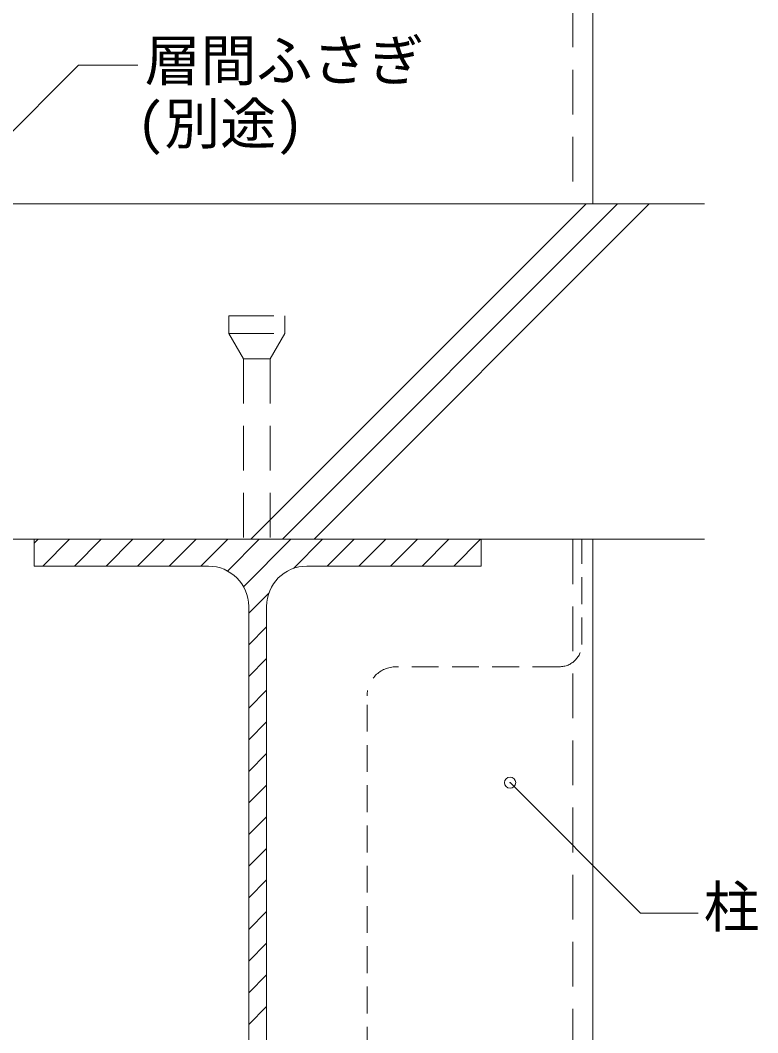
# Model space of a CAD drawing. Units: millimetres, scale not verified. Extents: x -1987 to 1973, y -1442 to 1366.
# Drawn here: x -1155 to -825, y -753 to -300.3 of the extents above; entities that cross this region are included whole.
import ezdxf
from ezdxf.enums import TextEntityAlignment as Align

# ---------------------------------------------------------------- set-up
doc = ezdxf.new("R2010")
doc.units = ezdxf.units.MM
doc.header["$LTSCALE"] = 10
doc.header["$PDMODE"] = 32
doc.header["$PDSIZE"] = 5
doc.linetypes.add('DASHED1', pattern=[1.8, 1.2, -0.6])
doc.linetypes.add('DASHED2', pattern=[3, 2, -1])
for name, color, linetype, lineweight in [('0-1_躯体', 7, 'Continuous', 18), ('0-4_その他部材', 7, 'Continuous', 18), ('0-9_部材名__寸法', 7, 'Continuous', 18)]:
    doc.layers.add(name, color=color, linetype=linetype, lineweight=lineweight)
doc.styles.add('ＭＳ ゴシック', font='')
doc.styles.get('ＭＳ ゴシック').set_extended_font_data('MS Gothic')

msp = doc.modelspace()

# ---------------------------------------------------------------- linework, layer by layer
at = {"layer": '0-1_躯体', "color": 3, "linetype": 'DASHED2'}
for p, q in [((-907.77, -262.36), (-907.77, -382.36)), ((-907.77, -532.36), (-907.77, -1015.81))]:
    msp.add_line(p, q, dxfattribs=at)
at = {"layer": '0-1_躯体', "color": 3}
for p, q in [((-898.77, -262.36), (-898.77, -382.36)), ((-1198.77, -382.36), (-848.77, -382.36)), ((-1051.83, -532.36), (-901.83, -382.36)), ((-1037.69, -532.36), (-887.69, -382.36)), ((-1023.54, -532.36), (-873.54, -382.36)), ((-1198.77, -532.36), (-848.77, -532.36)), ((-1148.77, -532.36), (-1148.77, -544.36)), ((-1148.77, -532.36), (-948.77, -532.36)), ((-948.77, -532.36), (-948.77, -544.36)), ((-898.77, -532.36), (-898.77, -1015.81)), ((-1070.77, -544.36), (-1148.77, -544.36)), ((-1026.77, -544.36), (-948.77, -544.36)), ((-1052.77, -802.36), (-1052.77, -562.36)), ((-1044.77, -802.36), (-1044.77, -562.36))]:
    msp.add_line(p, q, dxfattribs=at)
at = {"layer": '0-1_躯体', "linetype": 'DASHED2'}
for p, q in [((-1061.58, -432.36), (-1061.58, -440.36)), ((-1061.58, -440.36), (-1055.08, -451.62)), ((-1061.58, -440.36), (-1036.58, -440.36)), ((-1036.58, -440.36), (-1043.08, -451.62)), ((-1055.08, -451.62), (-1043.08, -451.62)), ((-1055.08, -451.62), (-1055.08, -532.36)), ((-1043.08, -451.62), (-1043.08, -532.36))]:
    msp.add_line(p, q, dxfattribs=at)
at = {"layer": '0-1_躯体'}
for p, q in [((-1148.77, -534.14), (-1147, -532.36)), ((-1144.85, -544.36), (-1132.86, -532.36)), ((-1130.71, -544.36), (-1118.71, -532.36)), ((-1116.57, -544.36), (-1104.57, -532.36)), ((-1102.43, -544.36), (-1090.43, -532.36)), ((-1088.29, -544.36), (-1076.29, -532.36)), ((-1074.14, -544.36), (-1062.15, -532.36)), ((-1062.18, -546.54), (-1048, -532.36)), ((-1055.06, -553.57), (-1033.86, -532.36)), ((-1032.74, -545.38), (-1019.72, -532.36)), ((-1017.58, -544.36), (-1005.58, -532.36)), ((-1003.43, -544.36), (-991.43, -532.36)), ((-989.29, -544.36), (-977.29, -532.36)), ((-975.15, -544.36), (-963.15, -532.36)), ((-961.01, -544.36), (-949.01, -532.36)), ((-1052.77, -565.41), (-1043.75, -556.4)), ((-1052.77, -579.56), (-1044.77, -571.56)), ((-1052.77, -593.7), (-1044.77, -585.7)), ((-1052.77, -607.84), (-1044.77, -599.84)), ((-1052.77, -621.98), (-1044.77, -613.98)), ((-1052.77, -636.12), (-1044.77, -628.13)), ((-1052.77, -650.27), (-1044.77, -642.27)), ((-1052.77, -664.41), (-1044.77, -656.41)), ((-1052.77, -678.55), (-1044.77, -670.55)), ((-1052.77, -692.69), (-1044.77, -684.69)), ((-1052.77, -706.84), (-1044.77, -698.84)), ((-1052.77, -720.98), (-1044.77, -712.98)), ((-1052.77, -735.12), (-1044.77, -727.12)), ((-1052.77, -749.26), (-1044.77, -741.26))]:
    msp.add_line(p, q, dxfattribs=at)
at = {"layer": '0-1_躯体', "linetype": 'DASHED2'}
msp.add_lwpolyline([(-1061.58, -432.36), (-1036.58, -432.36), (-1036.58, -440.36)], dxfattribs=at)
at = {"layer": '0-1_躯体', "color": 3}
for centre, start, end in [((-1070.77, -562.36), 0, 90), ((-1026.77, -562.36), 90, 180)]:
    msp.add_arc(centre, 18, start, end, dxfattribs=at)
at = {"layer": '0-4_その他部材', "linetype": 'DASHED1'}
for p, q in [((-903.77, -579.36), (-903.77, -532.36)), ((-913.77, -589.36), (-986.77, -589.36)), ((-999.77, -762.36), (-999.77, -602.36))]:
    msp.add_line(p, q, dxfattribs=at)
for centre, radius, start, end in [((-913.77, -579.36), 10, 270, 0), ((-986.77, -602.36), 13, 90, 180)]:
    msp.add_arc(centre, radius, start, end, dxfattribs=at)
at = {"layer": '0-9_部材名__寸法'}
for p, q in [((-1226.86, -418.33), (-1128.83, -320.31)), ((-1102.28, -320.31), (-1128.83, -320.31)), ((-935.8, -641.18), (-877.42, -699.56)), ((-851.64, -699.56), (-877.42, -699.56))]:
    msp.add_line(p, q, dxfattribs=at)
msp.add_point((-935.8, -641.18), dxfattribs=at)

# ---------------------------------------------------------------- texts
at = {"layer": '0-9_部材名__寸法', "style": 'ＭＳ ゴシック'}
for s, p in [('層間ふさぎ', (-1099.3, -332.89)), ('(別途)', (-1102.95, -361.12)), ('柱', (-849.19, -711.38))]:
    msp.add_text(s, height=18.33, dxfattribs=at).set_placement(p, align=Align.BOTTOM_LEFT)

doc.saveas('drawing.dxf')
